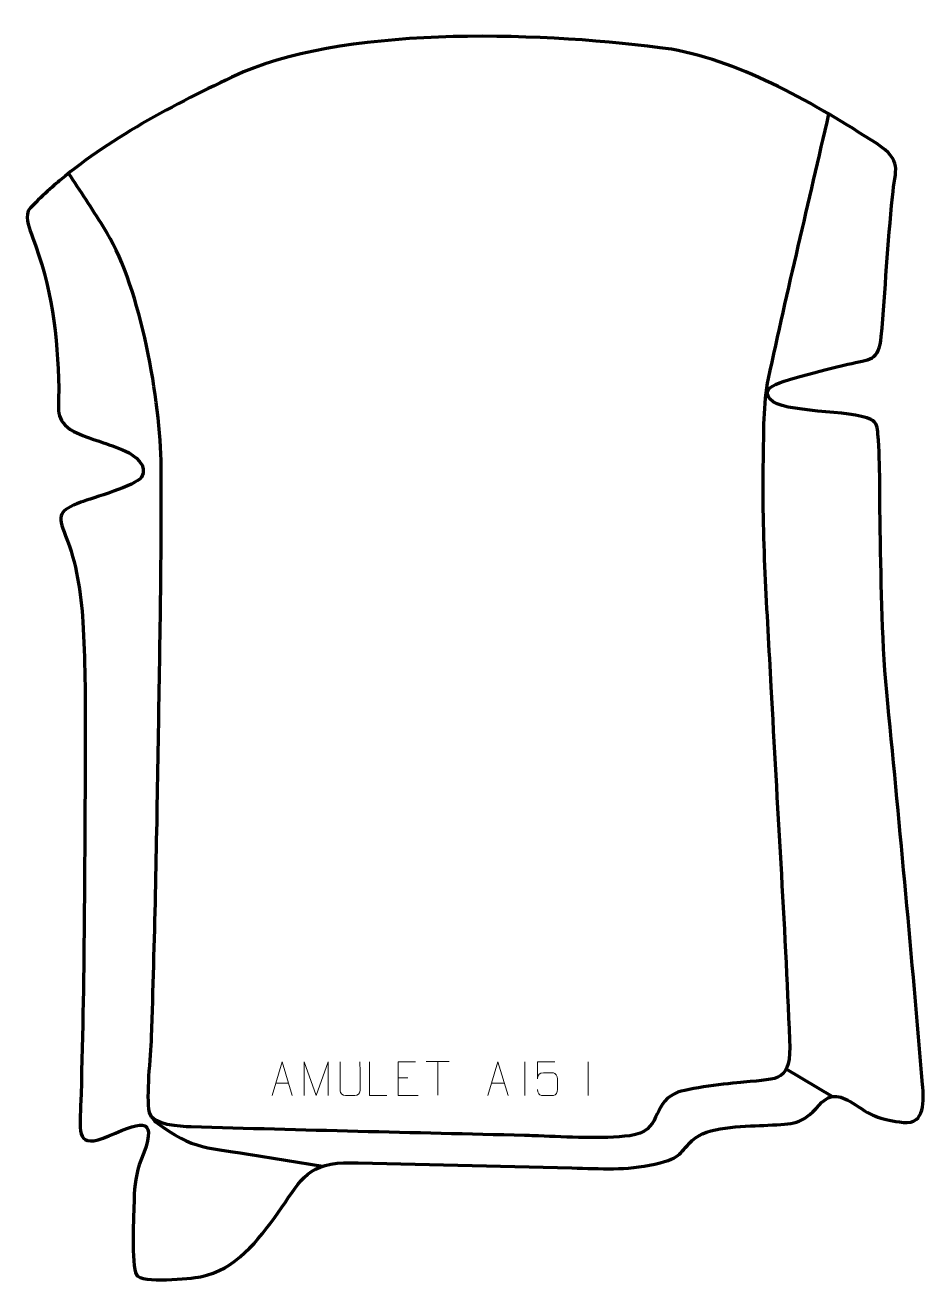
# Model space of a CAD drawing. Header units: millimetres. Extents: x -638 to 29, y -25 to 908.
import ezdxf

# ---------------------------------------------------------------- set-up
doc = ezdxf.new("R2010")
doc.units = ezdxf.units.MM
doc.header["$MEASUREMENT"] = 0
doc.layers.add('layer 2', color=7, linetype='Continuous')
doc.layers.add('layer 3', color=7, linetype='Continuous')

msp = doc.modelspace()

# ---------------------------------------------------------------- linework, layer by layer
at = {"layer": 'layer 2', "color": 142, "lineweight": 158}
for points, knots in [([(-42.5752, 842.3714), (-57.483, 777.0411), (-73.314, 711.5289), (-87.3908, 646.0609), (-87.3908, 646.0609), (-91.3277, 627.7511), (-90.7013, 605.0086), (-91.114, 586.0161), (-91.114, 586.0161), (-92.3408, 529.5555), (-88.2351, 473.8026), (-85.3054, 417.4807), (-85.3054, 417.4807), (-80.7708, 330.3726), (-75.0179, 242.8007), (-71.5191, 155.7204), (-71.5191, 155.7204), (-70.266, 124.5331), (-78.6323, 126.8552), (-105.5854, 124.4345), (-105.5854, 124.4345), (-116.9378, 123.2157), (-146.6962, 120.1876), (-156.2455, 116.0566), (-156.2455, 116.0566), (-174.4228, 107.431), (-165.5073, 87.8957), (-189.8544, 84.664), (-189.8544, 84.664), (-210.3369, 81.9452), (-236.5229, 83.7158), (-257.4528, 84.4977), (-257.4528, 84.4977), (-257.4528, 84.4977), (-260.3862, 84.605), (-260.3862, 84.605), (-260.3862, 84.605), (-262.8906, 84.6925), (-265.3931, 84.7775), (-267.8982, 84.8411), (-267.8982, 84.8411), (-350.2706, 86.7622), (-432.6407, 88.7147), (-514.9991, 91.1764), (-514.9991, 91.1764), (-522.7273, 91.4084), (-544.1225, 92.3343), (-545.9539, 101.8992), (-545.9539, 101.8992), (-548.2766, 114.0295), (-544.9501, 142.9831), (-544.3711, 157.6178), (-544.3711, 157.6178), (-541.9187, 228.8061), (-540.5525, 299.2053), (-539.3861, 370.3756), (-539.3861, 370.3756), (-538.237, 440.4939), (-536.866, 510.5865), (-537.2577, 580.7196), (-537.2577, 580.7196), (-537.5739, 629.6658), (-552.5135, 712.9232), (-577.206, 753.9105), (-577.206, 753.9105), (-585.2843, 767.3199), (-593.9813, 780.3408), (-602.6135, 793.3961), (-602.6135, 793.3961), (-603.7009, 795.0552), (-604.7882, 796.7142), (-605.8756, 798.3733)], [0, 0, 0, 0, 0.05263158, 0.05263158, 0.05263158, 0.05263158, 0.10526316, 0.10526316, 0.10526316, 0.10526316, 0.15789474, 0.15789474, 0.15789474, 0.15789474, 0.21052632, 0.21052632, 0.21052632, 0.21052632, 0.26315789, 0.26315789, 0.26315789, 0.26315789, 0.31578947, 0.31578947, 0.31578947, 0.31578947, 0.36842105, 0.36842105, 0.36842105, 0.36842105, 0.42105263, 0.42105263, 0.42105263, 0.42105263, 0.47368421, 0.47368421, 0.47368421, 0.47368421, 0.52631579, 0.52631579, 0.52631579, 0.52631579, 0.57894737, 0.57894737, 0.57894737, 0.57894737, 0.63157895, 0.63157895, 0.63157895, 0.63157895, 0.68421053, 0.68421053, 0.68421053, 0.68421053, 0.73684211, 0.73684211, 0.73684211, 0.73684211, 0.78947368, 0.78947368, 0.78947368, 0.78947368, 0.84210526, 0.84210526, 0.84210526, 0.84210526, 0.89473684, 0.89473684, 0.89473684, 0.89473684, 1, 1, 1, 1]), ([(-544.397, 98.6801), (-543.1462, 97.6955), (-542.5615, 95.8088), (-541.3739, 94.9103), (-541.3739, 94.9103), (-513.2014, 73.5952), (-501.924, 75.8209), (-466.3987, 70.0314), (-466.3987, 70.0314), (-450.1496, 67.3833), (-433.9059, 64.6926), (-417.6669, 61.9829)], [0, 0, 0, 0, 0.25, 0.25, 0.25, 0.25, 0.5, 0.5, 0.5, 0.5, 1, 1, 1, 1])]:
    msp.add_open_spline(points, degree=3, knots=knots, dxfattribs=at)
at = {"layer": 'layer 2', "color": 250, "lineweight": 9}
for points, knots in [([(-455.0068, 114.3851), (-455.0068, 114.3851), (-447.6358, 139.3386), (-447.6358, 139.3386), (-447.6358, 139.3386), (-447.6358, 139.3386), (-440.0659, 114.3851), (-440.0659, 114.3851)], [0, 0, 0, 0, 0.33333333, 0.33333333, 0.33333333, 0.33333333, 1, 1, 1, 1]), ([(-431.2508, 114.3779), (-431.2508, 114.3779), (-431.2508, 139.3358), (-431.2508, 139.3358), (-431.2508, 139.3358), (-431.2508, 139.3358), (-422.3257, 114.3779), (-422.3257, 114.3779), (-422.3257, 114.3779), (-422.3257, 114.3779), (-413.5658, 139.3353), (-413.5658, 139.3353), (-413.5658, 139.3353), (-413.5658, 139.3353), (-413.5658, 114.3779), (-413.5658, 114.3779)], [0, 0, 0, 0, 0.2, 0.2, 0.2, 0.2, 0.4, 0.4, 0.4, 0.4, 0.6, 0.6, 0.6, 0.6, 1, 1, 1, 1]), ([(-389.8674, 139.3352), (-389.8678, 133.7957), (-389.772, 123.5939), (-389.7716, 118.0535), (-389.7716, 118.0535), (-389.9114, 115.814), (-391.5886, 114.3878), (-393.7363, 114.3773), (-393.7363, 114.3773), (-396.0682, 114.3777), (-398.4001, 114.3777), (-400.7316, 114.3773), (-400.7316, 114.3773), (-402.6566, 114.2758), (-404.6287, 116.0923), (-404.6175, 118.0368), (-404.6175, 118.0368), (-404.6172, 123.5987), (-404.5218, 133.7741), (-404.5222, 139.3352)], [0, 0, 0, 0, 0.16666667, 0.16666667, 0.16666667, 0.16666667, 0.33333333, 0.33333333, 0.33333333, 0.33333333, 0.5, 0.5, 0.5, 0.5, 0.66666667, 0.66666667, 0.66666667, 0.66666667, 1, 1, 1, 1]), ([(-369.8772, 114.3777), (-369.8772, 114.3777), (-382.8263, 114.3777), (-382.8263, 114.3777), (-382.8263, 114.3777), (-382.8263, 114.3777), (-382.8263, 139.3313), (-382.8263, 139.3313)], [0, 0, 0, 0, 0.33333333, 0.33333333, 0.33333333, 0.33333333, 1, 1, 1, 1]), ([(-348.7692, 139.3388), (-348.7692, 139.3388), (-361.6431, 139.3388), (-361.6431, 139.3388), (-361.6431, 139.3388), (-361.6431, 139.3388), (-361.6431, 114.3852), (-361.6431, 114.3852), (-361.6431, 114.3852), (-361.6431, 114.3852), (-346.7773, 114.3852), (-346.7773, 114.3852)], [0, 0, 0, 0, 0.25, 0.25, 0.25, 0.25, 0.5, 0.5, 0.5, 0.5, 1, 1, 1, 1]), ([(-295.0068, 114.3851), (-295.0068, 114.3851), (-287.6358, 139.3386), (-287.6358, 139.3386), (-287.6358, 139.3386), (-287.6358, 139.3386), (-280.0659, 114.3851), (-280.0659, 114.3851)], [0, 0, 0, 0, 0.33333333, 0.33333333, 0.33333333, 0.33333333, 1, 1, 1, 1]), ([(-245.4467, 139.4132), (-245.4467, 139.4132), (-258.2984, 139.4132), (-258.2984, 139.4132), (-258.2984, 139.4132), (-258.2981, 135.1826), (-258.2981, 130.9517), (-258.2984, 126.7205), (-258.2984, 126.7205), (-258.2987, 130.0306), (-256.6677, 131.1024), (-253.8557, 131.1629), (-253.8557, 131.1629), (-251.4161, 131.1632), (-248.9766, 131.1632), (-246.5374, 131.1629), (-246.5374, 131.1629), (-244.8876, 131.1697), (-243.4127, 128.7892), (-243.3842, 126.7205), (-243.3842, 126.7205), (-243.3845, 124.1332), (-243.3845, 121.5456), (-243.3842, 118.9579), (-243.3842, 118.9579), (-243.338, 116.9985), (-244.8374, 114.5622), (-246.4633, 114.5037), (-246.4633, 114.5037), (-248.4198, 114.504), (-253.3148, 114.504), (-255.2718, 114.5037), (-255.2718, 114.5037), (-257.1173, 114.4949), (-258.2244, 116.4597), (-258.2452, 119.0108)], [0, 0, 0, 0, 0.1, 0.1, 0.1, 0.1, 0.2, 0.2, 0.2, 0.2, 0.3, 0.3, 0.3, 0.3, 0.4, 0.4, 0.4, 0.4, 0.5, 0.5, 0.5, 0.5, 0.6, 0.6, 0.6, 0.6, 0.7, 0.7, 0.7, 0.7, 0.8, 0.8, 0.8, 0.8, 1, 1, 1, 1])]:
    msp.add_open_spline(points, degree=3, knots=knots, dxfattribs=at)
for points in [[(-340.7316, 139.7412), (-340.7316, 139.7412), (-323.7444, 139.7412), (-323.7444, 139.7412)], [(-332.2378, 114.8112), (-332.2378, 114.8112), (-332.2378, 139.7647), (-332.2378, 139.7647)], [(-267.7741, 139.4455), (-267.7741, 139.4455), (-267.7741, 114.4714), (-267.7741, 114.4714)], [(-220.7741, 139.4455), (-220.7741, 139.4455), (-220.7741, 114.4714), (-220.7741, 114.4714)], [(-452.2842, 123.6345), (-452.2842, 123.6345), (-442.7885, 123.6345), (-442.7885, 123.6345)], [(-361.6431, 127.4591), (-361.6431, 127.4591), (-354.475, 127.4591), (-354.475, 127.4591)], [(-292.2842, 123.6345), (-292.2842, 123.6345), (-282.7885, 123.6345), (-282.7885, 123.6345)]]:
    msp.add_open_spline(points, degree=3, dxfattribs=at)
at = {"layer": 'layer 2', "color": 142, "lineweight": 158}
msp.add_open_spline([(-39.9406, 113.612), (-39.9406, 113.612), (-73.5415, 133.8492), (-73.5415, 133.8492)], degree=3, dxfattribs=at)
at = {"layer": 'layer 3', "color": 242, "lineweight": 158}
msp.add_open_spline([(-476.2088, 873.4622), (-394.0225, 908.1582), (-250.0106, 902.9693), (-159.0532, 890.2512), (-159.0532, 890.2512), (-104.5155, 880.4116), (-53.1474, 849.7922), (-6.8867, 820.4057), (-6.8867, 820.4057), (12.5403, 807.0345), (6.9, 802.2253), (4.7418, 780.8915), (4.7418, 780.8915), (1.3935, 746.3931), (-0.6051, 711.8256), (-3.4964, 677.2962), (-3.4964, 677.2962), (-5.0358, 658.9119), (-12.0178, 660.4717), (-28.2944, 656.6639), (-28.2944, 656.6639), (-37.4197, 654.5291), (-79.9077, 644.6598), (-85.6828, 639.5298), (-85.6828, 639.5298), (-88.1137, 637.3705), (-88.9774, 634.4839), (-85.7782, 630.7146), (-85.7782, 630.7146), (-76.9933, 620.3639), (-25.4497, 622.8583), (-11.2326, 615.8473), (-11.2326, 615.8473), (-6.567, 613.5464), (-6.5075, 609.6911), (-5.9735, 604.8304), (-5.9735, 604.8304), (-4.0208, 581.9966), (-4.8291, 557.1721), (-4.2978, 534.0053), (-4.2978, 534.0053), (-3.3822, 490.2572), (-3.1053, 448.9879), (1.2531, 405.2611), (1.2531, 405.2611), (10.5486, 311.1715), (19.1489, 216.7212), (27.1169, 122.5086), (27.1169, 122.5086), (28.0539, 111.1826), (29.49, 92.7528), (12.8824, 94.5363), (12.8824, 94.5363), (-3.0853, 96.4334), (-9.533, 98.381), (-22.6953, 107.6535), (-22.6953, 107.6535), (-33.4359, 114.2788), (-40.3623, 117.4237), (-49.3652, 107.4243), (-49.3652, 107.4243), (-63.4348, 92.1797), (-67.6778, 93.6576), (-87.6155, 92.4601), (-87.6155, 92.4601), (-102.494, 91.5664), (-129.1273, 92.0045), (-141.1593, 83.0655), (-141.1593, 83.0655), (-155.2267, 71.3989), (-149.0387, 68.7922), (-171.2985, 63.6214), (-171.2985, 63.6214), (-192.9907, 58.5825), (-210.9807, 60.2898), (-232.8983, 60.7663), (-232.8983, 60.7663), (-289.1745, 62.0044), (-345.4641, 63.8406), (-401.7452, 64.6473), (-401.7452, 64.6473), (-430.6137, 63.3784), (-435.1837, 49.1608), (-450.4173, 27.761), (-450.4173, 27.761), (-465.5486, 6.6623), (-481.8782, -14.7101), (-508.0556, -19.9481), (-508.0556, -19.9481), (-515.4859, -21.3197), (-551.9159, -25.1984), (-555.6006, -18.4687), (-555.6006, -18.4687), (-559.3784, -11.5688), (-557.5689, 27.2677), (-557.291, 37.4113), (-557.291, 37.4113), (-557.0436, 47.4568), (-555.7828, 57.3611), (-552.1768, 66.3745), (-552.1768, 66.3745), (-539.5819, 97.856), (-548.7473, 96.81), (-576.0888, 84.4259), (-576.0888, 84.4259), (-600.2989, 73.9736), (-597.6364, 87.105), (-596.9113, 106.7818), (-596.9113, 106.7818), (-593.9372, 198.0965), (-593.9563, 290.1791), (-593.4605, 381.5808), (-593.4605, 381.5808), (-593.355, 409.006), (-593.7068, 438.3059), (-595.1921, 465.6564), (-595.1921, 465.6564), (-596.8943, 487.2825), (-599.8515, 509.3604), (-608.1064, 529.5429), (-608.1064, 529.5429), (-614.6725, 545.5963), (-612.7196, 547.9226), (-596.8044, 554.4274), (-596.8044, 554.4274), (-588.3873, 557.4092), (-555.6637, 566.8237), (-551.853, 572.8931), (-551.853, 572.8931), (-546.4911, 581.433), (-556.7741, 589.1618), (-563.6431, 592.3405), (-563.6431, 592.3405), (-576.094, 597.9646), (-590.3777, 601.1488), (-602.0558, 606.8014), (-602.0558, 606.8014), (-616.4924, 615.0215), (-613.0095, 624.2294), (-613.1898, 638.92), (-613.1898, 638.92), (-613.6875, 677.1977), (-618.7442, 715.0582), (-632.5575, 750.9674), (-632.5575, 750.9674), (-634.8228, 756.7409), (-638.0078, 764.3158), (-635.7774, 770.4699), (-635.7774, 770.4699), (-632.2424, 775.4696), (-618.0111, 788.2202), (-612.7567, 792.7028), (-612.7567, 792.7028), (-612.7567, 792.7028), (-612.0619, 793.2955), (-612.0619, 793.2955), (-612.0619, 793.2955), (-573.7817, 825.5712), (-521.7824, 852.6809), (-476.2088, 873.4622)], degree=3, knots=[0, 0, 0, 0, 0.02439024, 0.02439024, 0.02439024, 0.02439024, 0.04878049, 0.04878049, 0.04878049, 0.04878049, 0.07317073, 0.07317073, 0.07317073, 0.07317073, 0.09756098, 0.09756098, 0.09756098, 0.09756098, 0.12195122, 0.12195122, 0.12195122, 0.12195122, 0.14634146, 0.14634146, 0.14634146, 0.14634146, 0.17073171, 0.17073171, 0.17073171, 0.17073171, 0.19512195, 0.19512195, 0.19512195, 0.19512195, 0.2195122, 0.2195122, 0.2195122, 0.2195122, 0.24390244, 0.24390244, 0.24390244, 0.24390244, 0.26829268, 0.26829268, 0.26829268, 0.26829268, 0.29268293, 0.29268293, 0.29268293, 0.29268293, 0.31707317, 0.31707317, 0.31707317, 0.31707317, 0.34146341, 0.34146341, 0.34146341, 0.34146341, 0.36585366, 0.36585366, 0.36585366, 0.36585366, 0.3902439, 0.3902439, 0.3902439, 0.3902439, 0.41463415, 0.41463415, 0.41463415, 0.41463415, 0.43902439, 0.43902439, 0.43902439, 0.43902439, 0.46341463, 0.46341463, 0.46341463, 0.46341463, 0.48780488, 0.48780488, 0.48780488, 0.48780488, 0.51219512, 0.51219512, 0.51219512, 0.51219512, 0.53658537, 0.53658537, 0.53658537, 0.53658537, 0.56097561, 0.56097561, 0.56097561, 0.56097561, 0.58536585, 0.58536585, 0.58536585, 0.58536585, 0.6097561, 0.6097561, 0.6097561, 0.6097561, 0.63414634, 0.63414634, 0.63414634, 0.63414634, 0.65853659, 0.65853659, 0.65853659, 0.65853659, 0.68292683, 0.68292683, 0.68292683, 0.68292683, 0.70731707, 0.70731707, 0.70731707, 0.70731707, 0.73170732, 0.73170732, 0.73170732, 0.73170732, 0.75609756, 0.75609756, 0.75609756, 0.75609756, 0.7804878, 0.7804878, 0.7804878, 0.7804878, 0.80487805, 0.80487805, 0.80487805, 0.80487805, 0.82926829, 0.82926829, 0.82926829, 0.82926829, 0.85365854, 0.85365854, 0.85365854, 0.85365854, 0.87804878, 0.87804878, 0.87804878, 0.87804878, 0.90243902, 0.90243902, 0.90243902, 0.90243902, 0.92682927, 0.92682927, 0.92682927, 0.92682927, 0.95121951, 0.95121951, 0.95121951, 0.95121951, 1, 1, 1, 1], dxfattribs=at)

doc.saveas('drawing.dxf')
